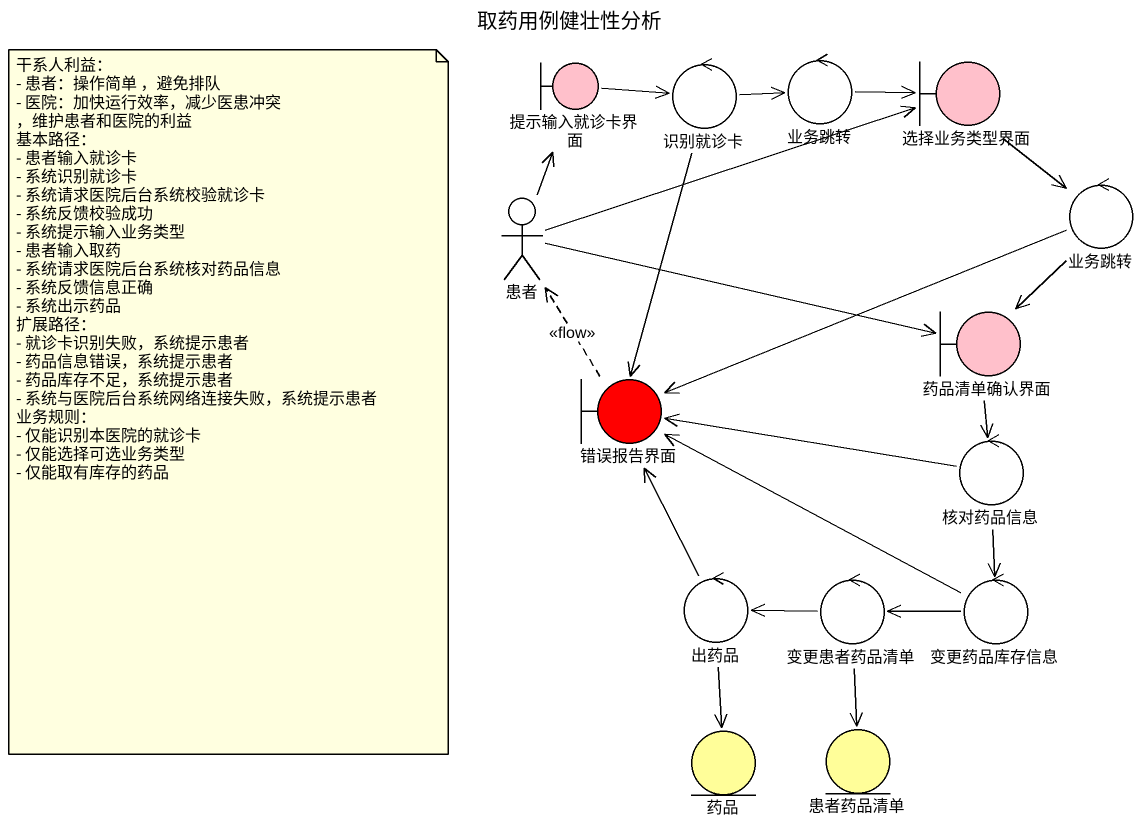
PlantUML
@startuml
title 取药用例健壮性分析
boundary 提示输入就诊卡界面 #FFC0CB
control 识别就诊卡
control 业务跳转
boundary 选择业务类型界面 #FFC0CB
actor 患者
control "业务跳转" as 业务跳转_2
boundary 药品清单确认界面 #FFC0CB
boundary 错误报告界面 #FF0000
control 核对药品信息
control 出药品
control 变更患者药品清单
control 变更药品库存信息
entity 药品 #FFFE99
entity 患者药品清单 #FFFE99
提示输入就诊卡界面 -right-> 识别就诊卡
识别就诊卡 -right-> 业务跳转
识别就诊卡 --> 错误报告界面
业务跳转 -right-> 选择业务类型界面
选择业务类型界面 --> 业务跳转_2
患者 -up-> 提示输入就诊卡界面
患者 -right-> 选择业务类型界面
患者 -right-> 药品清单确认界面
业务跳转_2 --> 药品清单确认界面
业务跳转_2 -left-> 错误报告界面
药品清单确认界面 --> 核对药品信息
错误报告界面 .up.> 患者 : <<flow>>
核对药品信息 -left-> 错误报告界面
核对药品信息 --> 变更药品库存信息
出药品 -up-> 错误报告界面
出药品 --> 药品
变更患者药品清单 -left-> 出药品
变更患者药品清单 --> 患者药品清单
变更药品库存信息 -left-> 错误报告界面
变更药品库存信息 -left-> 变更患者药品清单
note as N1
  干系人利益：
  - 患者：操作简单 ，避免排队
  - 医院：加快运行效率，减少医患冲突 ，维护患者和医院的利益
  基本路径：
  - 患者输入就诊卡
  - 系统识别就诊卡
  - 系统请求医院后台系统校验就诊卡
  - 系统反馈校验成功
  - 系统提示输入业务类型
  - 患者输入取药
  - 系统请求医院后台系统核对药品信息
  - 系统反馈信息正确
  - 系统出示药品
  扩展路径：
  - 就诊卡识别失败，系统提示患者
  - 药品信息错误，系统提示患者
  - 药品库存不足，系统提示患者
  - 系统与医院后台系统网络连接失败，系统提示患者
  业务规则：
  - 仅能识别本医院的就诊卡
  - 仅能选择可选业务类型
  - 仅能取有库存的药品
end note
@enduml
